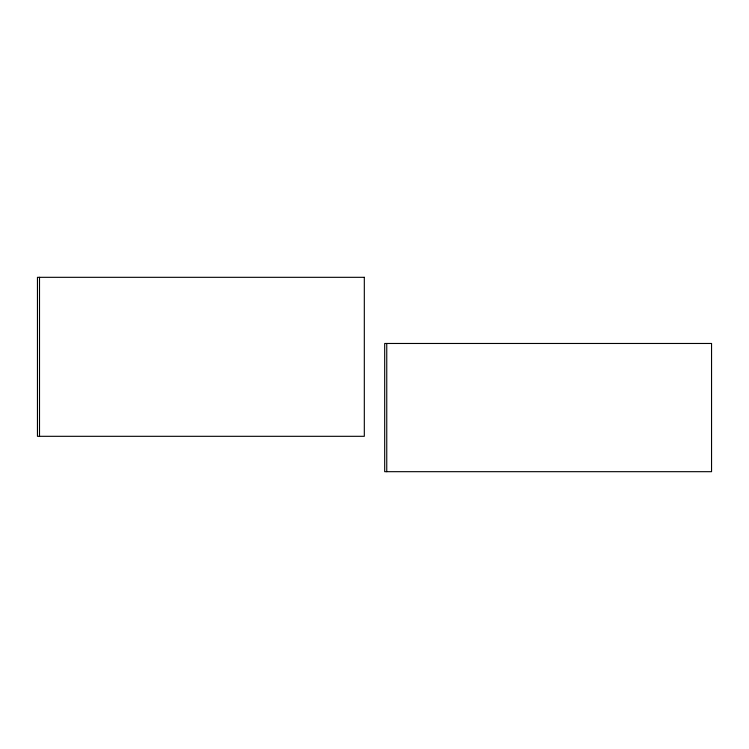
<?xml version="1.0" encoding="UTF-8"?>
<svg xmlns="http://www.w3.org/2000/svg" width="749" height="749" viewBox="0 0 749 749"><rect width="100%" height="100%" fill="white"/><g stroke="black" fill="none" stroke-linecap="round" stroke-linejoin="round"><path stroke-width="1.12" d="M386.756 343.473L386.756 471.683M39.51 277.317L39.51 436.311M364.314 277.317L37.45 277.317L37.45 436.311L364.314 436.311L364.314 277.317M711.55 343.473L384.686 343.473L384.686 471.683L711.55 471.683L711.55 343.473"/></g></svg>
